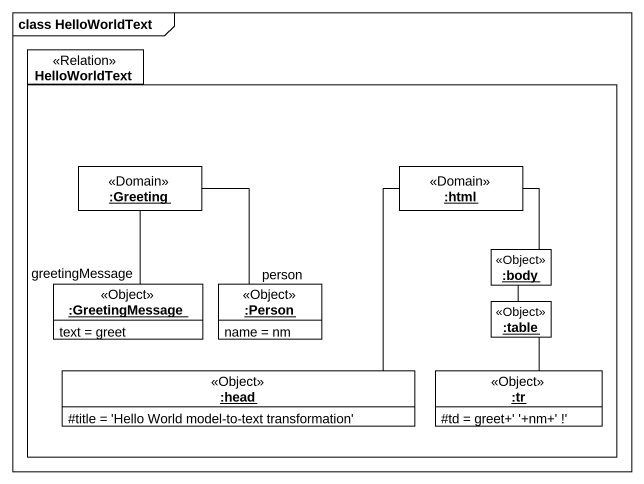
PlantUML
@startuml
mainframe class HelloWorldText
hide circle
hide empty members
skinparam classAttributeIconSize 0
package HelloWorldText <<Relation>> {
  object ":Greeting" as Greeting <<Domain>>
  object ":html" as html <<Domain>>
  object ":body" as body <<Object>>
  object ":GreetingMessage" as GreetingMessage <<Object>> {
    text = greet
  }
  object ":Person" as Person_ <<Object>> {
    name = nm
  }
  object ":table" as table <<Object>>
  object ":head" as head <<Object>> {
    #title = 'Hello World model-to-text transformation'
  }
  object ":tr" as tr <<Object>> {
    #td = greet+' '+nm+' !'
  }
}
Greeting -- GreetingMessage : greetingMessage
Greeting -- Person_ : person
html -- body
html -- head
body -- table
table -- tr
@enduml
